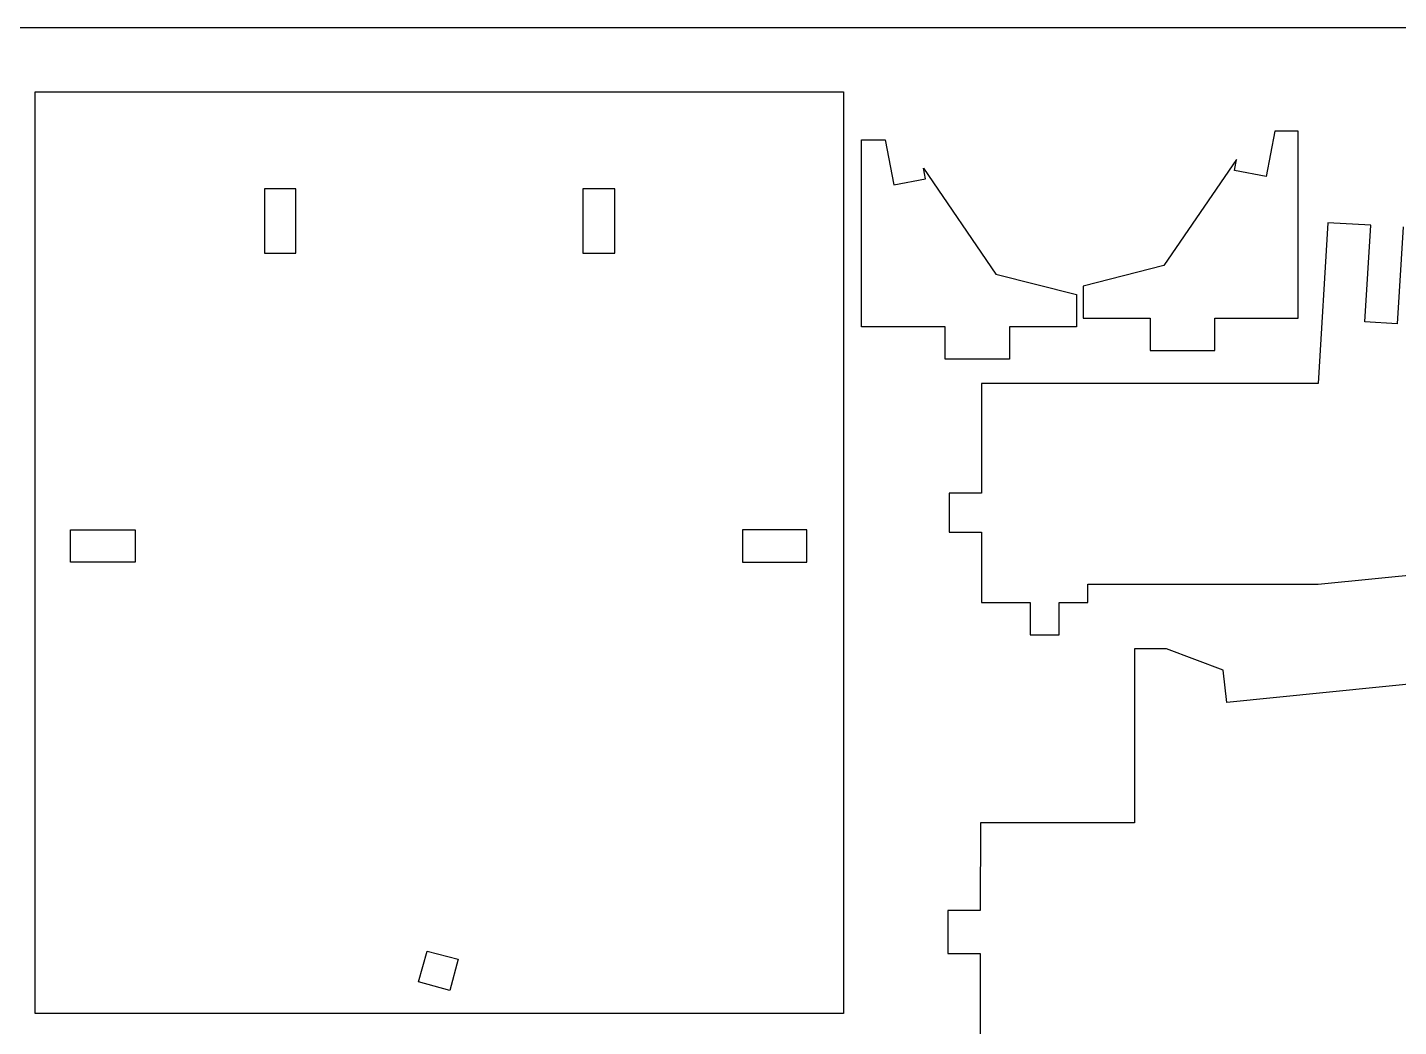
# Model space of a CAD drawing. Extents: x 11 to 591, y 39 to 419.
# Drawn here: x 301.8 to 410.3, y 150 to 229 of the extents above; entities that cross this region are included whole.
import ezdxf

# ---------------------------------------------------------------- set-up
doc = ezdxf.new("R2010")
doc.units = 0
doc.layers.get('0').update_dxf_attribs({"linetype": 'CONTINUOUS'})

msp = doc.modelspace()

# ---------------------------------------------------------------- linework, layer by layer
at = {"color": 5}
msp.add_line((11.215419, 228.955266), (591.140419, 228.955266), dxfattribs=at)
at = {"color": 3}
for p, q in [((302.440419, 223.655266), (302.440419, 223.855266)), ((302.440419, 223.855266), (366.365419, 223.855266)), ((302.440419, 223.455266), (302.440419, 223.655266)), ((302.440419, 223.255266), (302.440419, 223.455266)), ((366.365419, 223.855266), (366.365419, 150.980266)), ((302.440419, 223.055266), (302.440419, 223.255266)), ((302.440419, 222.855266), (302.440419, 223.055266)), ((302.440419, 222.655266), (302.440419, 222.855266)), ((302.440419, 222.455266), (302.440419, 222.655266)), ((302.440419, 222.255266), (302.440419, 222.455266)), ((302.440419, 222.055266), (302.440419, 222.255266)), ((302.440419, 221.855266), (302.440419, 222.055266)), ((302.440419, 221.655266), (302.440419, 221.855266)), ((302.440419, 221.455266), (302.440419, 221.655266)), ((302.440419, 221.255266), (302.440419, 221.455266)), ((302.440419, 221.055266), (302.440419, 221.255266)), ((302.440419, 220.855266), (302.440419, 221.055266)), ((302.440419, 220.655266), (302.440419, 220.855266)), ((302.440419, 220.455266), (302.440419, 220.655266)), ((302.440419, 220.255266), (302.440419, 220.455266)), ((302.440419, 220.055266), (302.440419, 220.255266)), ((400.465419, 220.755266), (399.790419, 217.180266)), ((402.315419, 220.755266), (400.465419, 220.755266)), ((402.315419, 205.955266), (402.315419, 220.755266)), ((302.440419, 219.855266), (302.440419, 220.055266)), ((302.440419, 219.630266), (302.440419, 219.855266)), ((302.440419, 219.430266), (302.440419, 219.630266)), ((302.440419, 219.230266), (302.440419, 219.430266)), ((302.440419, 219.030266), (302.440419, 219.230266)), ((302.440419, 218.830266), (302.440419, 219.030266)), ((367.790419, 205.280266), (367.790419, 220.080266)), ((367.790419, 220.080266), (369.665419, 220.080266)), ((369.665419, 220.080266), (370.340419, 216.505266)), ((302.440419, 218.630266), (302.440419, 218.830266)), ((302.440419, 218.430266), (302.440419, 218.630266)), ((302.440419, 218.230266), (302.440419, 218.430266)), ((302.440419, 218.030266), (302.440419, 218.230266)), ((302.440419, 217.830266), (302.440419, 218.030266)), ((397.440419, 218.505266), (391.690419, 210.130266)), ((397.290419, 217.655266), (397.440419, 218.505266)), ((302.440419, 217.630266), (302.440419, 217.830266)), ((302.440419, 217.430266), (302.440419, 217.630266)), ((302.440419, 217.230266), (302.440419, 217.430266)), ((302.440419, 217.030266), (302.440419, 217.230266)), ((302.440419, 216.830266), (302.440419, 217.030266)), ((370.340419, 216.505266), (372.840419, 216.980266)), ((372.840419, 216.980266), (372.690419, 217.830266)), ((372.690419, 217.830266), (378.415419, 209.455266)), ((399.790419, 217.180266), (397.290419, 217.655266)), ((302.440419, 216.630266), (302.440419, 216.830266)), ((302.440419, 216.430266), (302.440419, 216.630266)), ((302.440419, 216.230266), (302.440419, 216.430266)), ((302.440419, 216.030266), (302.440419, 216.230266)), ((302.440419, 215.830266), (302.440419, 216.030266)), ((302.440419, 215.630266), (302.440419, 215.830266)), ((302.440419, 215.430266), (302.440419, 215.630266)), ((302.440419, 215.230266), (302.440419, 215.430266)), ((302.440419, 215.030266), (302.440419, 215.230266)), ((302.440419, 214.830266), (302.440419, 215.030266)), ((302.440419, 214.630266), (302.440419, 214.830266)), ((302.440419, 214.430266), (302.440419, 214.630266)), ((302.440419, 214.230266), (302.440419, 214.430266)), ((302.440419, 214.030266), (302.440419, 214.230266)), ((302.440419, 213.830266), (302.440419, 214.030266)), ((302.440419, 213.630266), (302.440419, 213.830266)), ((302.440419, 213.430266), (302.440419, 213.630266)), ((302.440419, 213.230266), (302.440419, 213.430266)), ((302.440419, 213.030266), (302.440419, 213.230266)), ((302.440419, 212.805266), (302.440419, 213.030266)), ((302.440419, 212.605266), (302.440419, 212.805266)), ((302.440419, 212.405266), (302.440419, 212.605266)), ((404.665419, 213.505266), (403.890419, 200.805266)), ((408.065419, 213.330266), (404.665419, 213.505266)), ((407.590419, 205.680266), (408.065419, 213.330266)), ((410.615419, 213.180266), (410.140419, 205.530266)), ((302.440419, 212.205266), (302.440419, 212.405266)), ((302.440419, 212.005266), (302.440419, 212.205266)), ((302.440419, 211.805266), (302.440419, 212.005266)), ((302.440419, 211.605266), (302.440419, 211.805266)), ((302.440419, 211.405266), (302.440419, 211.605266)), ((302.440419, 211.205266), (302.440419, 211.405266)), ((302.440419, 211.005266), (302.440419, 211.205266)), ((302.440419, 210.805266), (302.440419, 211.005266)), ((302.440419, 210.605266), (302.440419, 210.805266)), ((302.440419, 210.405266), (302.440419, 210.605266)), ((302.440419, 210.205266), (302.440419, 210.405266)), ((302.440419, 210.005266), (302.440419, 210.205266)), ((302.440419, 209.805266), (302.440419, 210.005266)), ((302.440419, 209.605266), (302.440419, 209.805266)), ((302.440419, 209.405266), (302.440419, 209.605266)), ((302.440419, 209.205266), (302.440419, 209.405266)), ((378.415419, 209.455266), (384.790419, 207.830266)), ((391.690419, 210.130266), (385.315419, 208.505266)), ((302.440419, 209.005266), (302.440419, 209.205266)), ((302.440419, 208.805266), (302.440419, 209.005266)), ((302.440419, 208.605266), (302.440419, 208.805266)), ((302.440419, 208.405266), (302.440419, 208.605266)), ((302.440419, 208.205266), (302.440419, 208.405266)), ((302.440419, 208.005266), (302.440419, 208.205266)), ((385.315419, 208.505266), (385.315419, 205.955266)), ((302.440419, 207.805266), (302.440419, 208.005266)), ((302.440419, 207.605266), (302.440419, 207.805266)), ((302.440419, 207.405266), (302.440419, 207.605266)), ((302.440419, 207.205266), (302.440419, 207.405266)), ((302.440419, 207.005266), (302.440419, 207.205266)), ((384.790419, 207.830266), (384.790419, 205.280266)), ((302.440419, 206.805266), (302.440419, 207.005266)), ((302.440419, 206.605266), (302.440419, 206.805266)), ((302.440419, 206.405266), (302.440419, 206.605266)), ((302.440419, 206.180266), (302.440419, 206.405266)), ((302.440419, 205.980266), (302.440419, 206.180266)), ((302.440419, 205.780266), (302.440419, 205.980266)), ((302.440419, 205.580266), (302.440419, 205.780266)), ((302.440419, 205.380266), (302.440419, 205.580266)), ((302.440419, 205.180266), (302.440419, 205.380266)), ((302.440419, 204.980266), (302.440419, 205.180266)), ((302.440419, 204.780266), (302.440419, 204.980266)), ((374.390419, 205.280266), (367.790419, 205.280266)), ((374.390419, 202.730266), (374.390419, 205.280266)), ((384.790419, 205.280266), (379.490419, 205.280266)), ((379.490419, 205.280266), (379.490419, 202.730266)), ((385.315419, 205.955266), (390.615419, 205.955266)), ((390.615419, 205.955266), (390.615419, 203.405266)), ((395.715419, 203.405266), (395.715419, 205.955266)), ((395.715419, 205.955266), (402.315419, 205.955266)), ((410.140419, 205.530266), (407.590419, 205.680266)), ((302.440419, 204.580266), (302.440419, 204.780266)), ((302.440419, 204.380266), (302.440419, 204.580266)), ((302.440419, 204.180266), (302.440419, 204.380266)), ((302.440419, 203.980266), (302.440419, 204.180266)), ((302.440419, 203.780266), (302.440419, 203.980266)), ((302.440419, 203.580266), (302.440419, 203.780266)), ((302.440419, 203.380266), (302.440419, 203.580266)), ((302.440419, 203.180266), (302.440419, 203.380266)), ((302.440419, 202.980266), (302.440419, 203.180266)), ((302.440419, 202.780266), (302.440419, 202.980266)), ((302.440419, 202.580266), (302.440419, 202.780266)), ((390.615419, 203.405266), (395.715419, 203.405266)), ((302.440419, 202.380266), (302.440419, 202.580266)), ((302.440419, 202.180266), (302.440419, 202.380266)), ((302.440419, 201.980266), (302.440419, 202.180266)), ((302.440419, 201.780266), (302.440419, 201.980266)), ((302.440419, 201.580266), (302.440419, 201.780266)), ((379.490419, 202.730266), (374.390419, 202.730266)), ((302.440419, 201.380266), (302.440419, 201.580266)), ((302.440419, 201.180266), (302.440419, 201.380266)), ((302.440419, 200.980266), (302.440419, 201.180266)), ((302.440419, 200.780266), (302.440419, 200.980266)), ((302.440419, 200.580266), (302.440419, 200.780266)), ((403.890419, 200.805266), (377.265419, 200.805266)), ((377.265419, 200.805266), (377.265419, 192.130266)), ((302.440419, 200.380266), (302.440419, 200.580266)), ((302.440419, 200.180266), (302.440419, 200.380266)), ((302.440419, 199.980266), (302.440419, 200.180266)), ((302.440419, 199.780266), (302.440419, 199.980266)), ((302.440419, 199.555266), (302.440419, 199.780266)), ((302.440419, 199.355266), (302.440419, 199.555266)), ((302.440419, 199.155266), (302.440419, 199.355266)), ((302.440419, 198.955266), (302.440419, 199.155266)), ((302.440419, 198.755266), (302.440419, 198.955266)), ((302.440419, 198.555266), (302.440419, 198.755266)), ((302.440419, 198.355266), (302.440419, 198.555266)), ((302.440419, 198.155266), (302.440419, 198.355266)), ((302.440419, 197.955266), (302.440419, 198.155266)), ((302.440419, 197.755266), (302.440419, 197.955266)), ((302.440419, 197.555266), (302.440419, 197.755266)), ((302.440419, 197.355266), (302.440419, 197.555266)), ((302.440419, 197.155266), (302.440419, 197.355266)), ((302.440419, 196.955266), (302.440419, 197.155266)), ((302.440419, 196.755266), (302.440419, 196.955266)), ((302.440419, 196.555266), (302.440419, 196.755266)), ((302.440419, 196.355266), (302.440419, 196.555266)), ((302.440419, 196.155266), (302.440419, 196.355266)), ((302.440419, 195.955266), (302.440419, 196.155266)), ((302.440419, 195.755266), (302.440419, 195.955266)), ((302.440419, 195.555266), (302.440419, 195.755266)), ((302.440419, 195.355266), (302.440419, 195.555266)), ((302.440419, 195.155266), (302.440419, 195.355266)), ((302.440419, 194.955266), (302.440419, 195.155266)), ((302.440419, 194.755266), (302.440419, 194.955266)), ((302.440419, 194.555266), (302.440419, 194.755266)), ((302.440419, 194.355266), (302.440419, 194.555266)), ((302.440419, 194.155266), (302.440419, 194.355266)), ((302.440419, 193.955266), (302.440419, 194.155266)), ((302.440419, 193.755266), (302.440419, 193.955266)), ((302.440419, 193.555266), (302.440419, 193.755266)), ((302.440419, 193.355266), (302.440419, 193.555266)), ((302.440419, 193.155266), (302.440419, 193.355266)), ((302.440419, 192.930266), (302.440419, 193.155266)), ((302.440419, 192.730266), (302.440419, 192.930266)), ((302.440419, 192.530266), (302.440419, 192.730266)), ((302.440419, 192.330266), (302.440419, 192.530266)), ((302.440419, 192.130266), (302.440419, 192.330266)), ((302.440419, 191.930266), (302.440419, 192.130266)), ((302.440419, 191.730266), (302.440419, 191.930266)), ((377.265419, 192.130266), (374.715419, 192.130266)), ((374.715419, 192.130266), (374.715419, 189.055266)), ((302.440419, 191.530266), (302.440419, 191.730266)), ((302.440419, 191.330266), (302.440419, 191.530266)), ((302.440419, 191.130266), (302.440419, 191.330266)), ((302.440419, 190.930266), (302.440419, 191.130266)), ((302.440419, 190.730266), (302.440419, 190.930266)), ((302.440419, 190.530266), (302.440419, 190.730266)), ((302.440419, 190.330266), (302.440419, 190.530266)), ((302.440419, 190.130266), (302.440419, 190.330266)), ((302.440419, 189.930266), (302.440419, 190.130266)), ((302.440419, 189.730266), (302.440419, 189.930266)), ((302.440419, 189.530266), (302.440419, 189.730266)), ((302.440419, 189.330266), (302.440419, 189.530266)), ((302.440419, 189.130266), (302.440419, 189.330266)), ((302.440419, 188.930266), (302.440419, 189.130266)), ((302.440419, 188.730266), (302.440419, 188.930266)), ((302.440419, 188.530266), (302.440419, 188.730266)), ((374.715419, 189.055266), (377.265419, 189.055266)), ((377.265419, 189.055266), (377.265419, 183.480266)), ((302.440419, 188.330266), (302.440419, 188.530266)), ((302.440419, 188.130266), (302.440419, 188.330266)), ((302.440419, 187.930266), (302.440419, 188.130266)), ((302.440419, 187.730266), (302.440419, 187.930266)), ((302.440419, 187.530266), (302.440419, 187.730266)), ((302.440419, 187.330266), (302.440419, 187.530266)), ((302.440419, 187.130266), (302.440419, 187.330266)), ((302.440419, 186.930266), (302.440419, 187.130266)), ((302.440419, 186.730266), (302.440419, 186.930266)), ((302.440419, 186.530266), (302.440419, 186.730266)), ((302.440419, 186.305266), (302.440419, 186.530266)), ((302.440419, 186.105266), (302.440419, 186.305266)), ((302.440419, 185.905266), (302.440419, 186.105266)), ((302.440419, 185.705266), (302.440419, 185.905266)), ((302.440419, 185.505266), (302.440419, 185.705266)), ((302.440419, 185.305266), (302.440419, 185.505266)), ((403.890419, 184.930266), (418.665419, 186.405266)), ((302.440419, 185.105266), (302.440419, 185.305266)), ((302.440419, 184.905266), (302.440419, 185.105266)), ((302.440419, 184.705266), (302.440419, 184.905266)), ((302.440419, 184.505266), (302.440419, 184.705266)), ((302.440419, 184.305266), (302.440419, 184.505266)), ((385.690419, 183.480266), (385.690419, 184.930266)), ((385.690419, 184.930266), (403.890419, 184.930266)), ((302.440419, 184.105266), (302.440419, 184.305266)), ((302.440419, 183.905266), (302.440419, 184.105266)), ((302.440419, 183.705266), (302.440419, 183.905266)), ((302.440419, 183.505266), (302.440419, 183.705266)), ((302.440419, 183.305266), (302.440419, 183.505266)), ((302.440419, 183.105266), (302.440419, 183.305266)), ((377.265419, 183.480266), (381.115419, 183.480266)), ((381.115419, 183.480266), (381.115419, 180.930266)), ((383.415419, 180.930266), (383.415419, 183.480266)), ((383.415419, 183.480266), (385.690419, 183.480266)), ((302.440419, 182.905266), (302.440419, 183.105266)), ((302.440419, 182.705266), (302.440419, 182.905266)), ((302.440419, 182.505266), (302.440419, 182.705266)), ((302.440419, 182.305266), (302.440419, 182.505266)), ((302.440419, 182.105266), (302.440419, 182.305266)), ((302.440419, 181.905266), (302.440419, 182.105266)), ((302.440419, 181.705266), (302.440419, 181.905266)), ((302.440419, 181.505266), (302.440419, 181.705266)), ((302.440419, 181.305266), (302.440419, 181.505266)), ((302.440419, 181.105266), (302.440419, 181.305266)), ((302.440419, 180.905266), (302.440419, 181.105266)), ((302.440419, 180.705266), (302.440419, 180.905266)), ((302.440419, 180.505266), (302.440419, 180.705266)), ((302.440419, 180.305266), (302.440419, 180.505266)), ((302.440419, 180.105266), (302.440419, 180.305266)), ((302.440419, 179.905266), (302.440419, 180.105266)), ((381.115419, 180.930266), (383.415419, 180.930266)), ((302.440419, 179.680266), (302.440419, 179.905266)), ((302.440419, 179.480266), (302.440419, 179.680266)), ((302.440419, 179.280266), (302.440419, 179.480266)), ((302.440419, 179.080266), (302.440419, 179.280266)), ((302.440419, 178.880266), (302.440419, 179.080266)), ((391.890419, 179.830266), (389.365419, 179.830266)), ((389.365419, 179.830266), (389.365419, 166.055266)), ((396.390419, 178.130266), (391.890419, 179.830266)), ((302.440419, 178.680266), (302.440419, 178.880266)), ((302.440419, 178.480266), (302.440419, 178.680266)), ((302.440419, 178.280266), (302.440419, 178.480266)), ((302.440419, 178.080266), (302.440419, 178.280266)), ((302.440419, 177.880266), (302.440419, 178.080266)), ((302.440419, 177.680266), (302.440419, 177.880266)), ((396.665419, 175.580266), (396.390419, 178.130266)), ((419.890419, 177.905266), (396.665419, 175.580266)), ((302.440419, 177.480266), (302.440419, 177.680266)), ((302.440419, 177.280266), (302.440419, 177.480266)), ((302.440419, 177.080266), (302.440419, 177.280266)), ((302.440419, 176.880266), (302.440419, 177.080266)), ((302.440419, 176.680266), (302.440419, 176.880266)), ((302.440419, 176.480266), (302.440419, 176.680266)), ((302.440419, 176.280266), (302.440419, 176.480266)), ((302.440419, 176.080266), (302.440419, 176.280266)), ((302.440419, 175.880266), (302.440419, 176.080266)), ((302.440419, 175.680266), (302.440419, 175.880266)), ((302.440419, 175.480266), (302.440419, 175.680266)), ((302.440419, 175.280266), (302.440419, 175.480266)), ((302.440419, 175.080266), (302.440419, 175.280266)), ((302.440419, 174.880266), (302.440419, 175.080266)), ((302.440419, 174.680266), (302.440419, 174.880266)), ((302.440419, 174.480266), (302.440419, 174.680266)), ((302.440419, 174.280266), (302.440419, 174.480266)), ((302.440419, 174.080266), (302.440419, 174.280266)), ((302.440419, 173.880266), (302.440419, 174.080266)), ((302.440419, 173.680266), (302.440419, 173.880266)), ((302.440419, 173.480266), (302.440419, 173.680266)), ((302.440419, 173.280266), (302.440419, 173.480266)), ((302.440419, 173.055266), (302.440419, 173.280266)), ((302.440419, 172.855266), (302.440419, 173.055266)), ((302.440419, 172.655266), (302.440419, 172.855266)), ((302.440419, 172.455266), (302.440419, 172.655266)), ((302.440419, 172.255266), (302.440419, 172.455266)), ((302.440419, 172.055266), (302.440419, 172.255266)), ((302.440419, 171.855266), (302.440419, 172.055266)), ((302.440419, 171.655266), (302.440419, 171.855266)), ((302.440419, 171.455266), (302.440419, 171.655266)), ((302.440419, 171.255266), (302.440419, 171.455266)), ((302.440419, 171.055266), (302.440419, 171.255266)), ((302.440419, 170.855266), (302.440419, 171.055266)), ((302.440419, 170.655266), (302.440419, 170.855266)), ((302.440419, 170.455266), (302.440419, 170.655266)), ((302.440419, 170.255266), (302.440419, 170.455266)), ((302.440419, 170.055266), (302.440419, 170.255266)), ((302.440419, 169.855266), (302.440419, 170.055266)), ((302.440419, 169.655266), (302.440419, 169.855266)), ((302.440419, 169.455266), (302.440419, 169.655266)), ((302.440419, 169.255266), (302.440419, 169.455266)), ((302.440419, 169.055266), (302.440419, 169.255266)), ((302.440419, 168.855266), (302.440419, 169.055266)), ((302.440419, 168.655266), (302.440419, 168.855266)), ((302.440419, 168.455266), (302.440419, 168.655266)), ((302.440419, 168.255266), (302.440419, 168.455266)), ((302.440419, 168.055266), (302.440419, 168.255266)), ((302.440419, 167.855266), (302.440419, 168.055266)), ((302.440419, 167.655266), (302.440419, 167.855266)), ((302.440419, 167.455266), (302.440419, 167.655266)), ((302.440419, 167.255266), (302.440419, 167.455266)), ((302.440419, 167.055266), (302.440419, 167.255266)), ((302.440419, 166.855266), (302.440419, 167.055266)), ((302.440419, 166.655266), (302.440419, 166.855266)), ((302.440419, 166.430266), (302.440419, 166.655266)), ((302.440419, 166.230266), (302.440419, 166.430266)), ((302.440419, 166.030266), (302.440419, 166.230266)), ((302.440419, 165.830266), (302.440419, 166.030266)), ((377.190419, 166.055266), (377.165419, 159.130266)), ((389.365419, 166.055266), (377.190419, 166.055266)), ((302.440419, 165.630266), (302.440419, 165.830266)), ((302.440419, 165.430266), (302.440419, 165.630266)), ((302.440419, 165.230266), (302.440419, 165.430266)), ((302.440419, 165.030266), (302.440419, 165.230266)), ((302.440419, 164.830266), (302.440419, 165.030266)), ((302.440419, 164.630266), (302.440419, 164.830266)), ((302.440419, 164.430266), (302.440419, 164.630266)), ((302.440419, 164.230266), (302.440419, 164.430266)), ((302.440419, 164.030266), (302.440419, 164.230266)), ((302.440419, 163.830266), (302.440419, 164.030266)), ((302.440419, 163.630266), (302.440419, 163.830266)), ((302.440419, 163.430266), (302.440419, 163.630266)), ((302.440419, 163.230266), (302.440419, 163.430266)), ((302.440419, 163.030266), (302.440419, 163.230266)), ((302.440419, 162.830266), (302.440419, 163.030266)), ((302.440419, 162.630266), (302.440419, 162.830266)), ((302.440419, 162.430266), (302.440419, 162.630266)), ((302.440419, 162.230266), (302.440419, 162.430266)), ((302.440419, 162.030266), (302.440419, 162.230266)), ((302.440419, 161.830266), (302.440419, 162.030266)), ((302.440419, 161.630266), (302.440419, 161.830266)), ((302.440419, 161.430266), (302.440419, 161.630266)), ((302.440419, 161.230266), (302.440419, 161.430266)), ((302.440419, 161.030266), (302.440419, 161.230266)), ((302.440419, 160.830266), (302.440419, 161.030266)), ((302.440419, 160.630266), (302.440419, 160.830266)), ((302.440419, 160.430266), (302.440419, 160.630266)), ((302.440419, 160.230266), (302.440419, 160.430266)), ((302.440419, 160.030266), (302.440419, 160.230266)), ((302.440419, 159.805266), (302.440419, 160.030266)), ((302.440419, 159.605266), (302.440419, 159.805266)), ((302.440419, 159.405266), (302.440419, 159.605266)), ((302.440419, 159.205266), (302.440419, 159.405266)), ((302.440419, 159.005266), (302.440419, 159.205266)), ((302.440419, 158.805266), (302.440419, 159.005266)), ((302.440419, 158.605266), (302.440419, 158.805266)), ((302.440419, 158.405266), (302.440419, 158.605266)), ((302.440419, 158.205266), (302.440419, 158.405266)), ((377.165419, 159.130266), (374.615419, 159.130266)), ((374.615419, 159.130266), (374.615419, 155.730266)), ((302.440419, 158.005266), (302.440419, 158.205266)), ((302.440419, 157.805266), (302.440419, 158.005266)), ((302.440419, 157.605266), (302.440419, 157.805266)), ((302.440419, 157.405266), (302.440419, 157.605266)), ((302.440419, 157.205266), (302.440419, 157.405266)), ((302.440419, 157.005266), (302.440419, 157.205266)), ((302.440419, 156.805266), (302.440419, 157.005266)), ((302.440419, 156.605266), (302.440419, 156.805266)), ((302.440419, 156.405266), (302.440419, 156.605266)), ((302.440419, 156.205266), (302.440419, 156.405266)), ((302.440419, 156.005266), (302.440419, 156.205266)), ((302.440419, 155.805266), (302.440419, 156.005266)), ((302.440419, 155.605266), (302.440419, 155.805266)), ((302.440419, 155.405266), (302.440419, 155.605266)), ((302.440419, 155.205266), (302.440419, 155.405266)), ((302.440419, 155.005266), (302.440419, 155.205266)), ((374.615419, 155.730266), (377.165419, 155.730266)), ((377.165419, 155.730266), (377.165419, 148.805266)), ((302.440419, 154.805266), (302.440419, 155.005266)), ((302.440419, 154.605266), (302.440419, 154.805266)), ((302.440419, 154.405266), (302.440419, 154.605266)), ((302.440419, 154.205266), (302.440419, 154.405266)), ((302.440419, 154.005266), (302.440419, 154.205266)), ((302.440419, 153.805266), (302.440419, 154.005266)), ((302.440419, 153.605266), (302.440419, 153.805266)), ((302.440419, 153.405266), (302.440419, 153.605266)), ((302.440419, 153.180266), (302.440419, 153.405266)), ((302.440419, 152.980266), (302.440419, 153.180266)), ((302.440419, 152.780266), (302.440419, 152.980266)), ((302.440419, 152.580266), (302.440419, 152.780266)), ((302.440419, 152.380266), (302.440419, 152.580266)), ((302.440419, 152.180266), (302.440419, 152.380266)), ((302.440419, 151.980266), (302.440419, 152.180266)), ((302.440419, 151.780266), (302.440419, 151.980266)), ((302.440419, 151.580266), (302.440419, 151.780266)), ((302.440419, 151.380266), (302.440419, 151.580266)), ((302.440419, 151.180266), (302.440419, 151.380266)), ((302.440419, 150.980266), (302.440419, 151.180266)), ((366.365419, 150.980266), (302.440419, 150.980266))]:
    msp.add_line(p, q, dxfattribs=at)
at = {"color": 7}
for p, q in [((323.065419, 216.205266), (320.565419, 216.205266)), ((320.565419, 216.205266), (320.565419, 216.005266)), ((320.565419, 216.005266), (320.565419, 215.780266)), ((320.565419, 215.780266), (320.565419, 215.580266)), ((323.065419, 211.105266), (323.065419, 216.205266)), ((348.265419, 216.205266), (345.740419, 216.205266)), ((345.740419, 216.205266), (345.740419, 216.005266)), ((345.740419, 216.005266), (345.740419, 215.780266)), ((345.740419, 215.780266), (345.740419, 215.580266)), ((348.265419, 211.105266), (348.265419, 216.205266)), ((320.565419, 215.580266), (320.565419, 215.355266)), ((320.565419, 215.355266), (320.565419, 215.155266)), ((320.565419, 215.155266), (320.565419, 214.930266)), ((320.565419, 214.930266), (320.565419, 214.730266)), ((320.565419, 214.730266), (320.565419, 214.505266)), ((345.740419, 215.580266), (345.740419, 215.355266)), ((345.740419, 215.355266), (345.740419, 215.155266)), ((345.740419, 215.155266), (345.740419, 214.930266)), ((345.740419, 214.930266), (345.740419, 214.730266)), ((345.740419, 214.730266), (345.740419, 214.505266)), ((320.565419, 214.505266), (320.565419, 214.305266)), ((320.565419, 214.305266), (320.565419, 214.080266)), ((320.565419, 214.080266), (320.565419, 213.880266)), ((320.565419, 213.880266), (320.565419, 213.655266)), ((320.565419, 213.655266), (320.565419, 213.455266)), ((345.740419, 214.505266), (345.740419, 214.305266)), ((345.740419, 214.305266), (345.740419, 214.080266)), ((345.740419, 214.080266), (345.740419, 213.880266)), ((345.740419, 213.880266), (345.740419, 213.655266)), ((345.740419, 213.655266), (345.740419, 213.455266)), ((320.565419, 213.455266), (320.565419, 213.230266)), ((320.565419, 213.230266), (320.565419, 213.030266)), ((320.565419, 213.030266), (320.565419, 212.805266)), ((320.565419, 212.805266), (320.565419, 212.605266)), ((320.565419, 212.605266), (320.565419, 212.380266)), ((345.740419, 213.455266), (345.740419, 213.230266)), ((345.740419, 213.230266), (345.740419, 213.030266)), ((345.740419, 213.030266), (345.740419, 212.805266)), ((345.740419, 212.805266), (345.740419, 212.605266)), ((345.740419, 212.605266), (345.740419, 212.380266)), ((320.565419, 212.380266), (320.565419, 212.180266)), ((320.565419, 212.180266), (320.565419, 211.955266)), ((320.565419, 211.955266), (320.565419, 211.755266)), ((320.565419, 211.755266), (320.565419, 211.530266)), ((320.565419, 211.530266), (320.565419, 211.330266)), ((345.740419, 212.380266), (345.740419, 212.180266)), ((345.740419, 212.180266), (345.740419, 211.955266)), ((345.740419, 211.955266), (345.740419, 211.755266)), ((345.740419, 211.755266), (345.740419, 211.530266)), ((345.740419, 211.530266), (345.740419, 211.330266)), ((320.565419, 211.330266), (320.565419, 211.105266)), ((320.565419, 211.105266), (320.790419, 211.105266)), ((320.790419, 211.105266), (321.015419, 211.105266)), ((321.015419, 211.105266), (321.240419, 211.105266)), ((321.240419, 211.105266), (321.465419, 211.105266)), ((321.465419, 211.105266), (321.690419, 211.105266)), ((321.690419, 211.105266), (321.915419, 211.105266)), ((321.915419, 211.105266), (322.165419, 211.105266)), ((322.165419, 211.105266), (322.390419, 211.105266)), ((322.390419, 211.105266), (322.615419, 211.105266)), ((322.615419, 211.105266), (322.840419, 211.105266)), ((322.840419, 211.105266), (323.065419, 211.105266)), ((345.740419, 211.330266), (345.740419, 211.105266)), ((345.740419, 211.105266), (345.965419, 211.105266)), ((345.965419, 211.105266), (346.190419, 211.105266)), ((346.190419, 211.105266), (346.415419, 211.105266)), ((346.415419, 211.105266), (346.640419, 211.105266)), ((346.640419, 211.105266), (346.890419, 211.105266)), ((346.890419, 211.105266), (347.115419, 211.105266)), ((347.115419, 211.105266), (347.340419, 211.105266)), ((347.340419, 211.105266), (347.565419, 211.105266)), ((347.565419, 211.105266), (347.790419, 211.105266)), ((347.790419, 211.105266), (348.015419, 211.105266)), ((348.015419, 211.105266), (348.265419, 211.105266)), ((305.240419, 186.680266), (305.240419, 189.230266)), ((305.240419, 189.230266), (305.440419, 189.230266)), ((305.440419, 189.230266), (305.665419, 189.230266)), ((305.665419, 189.230266), (305.865419, 189.230266)), ((305.865419, 189.230266), (306.090419, 189.230266)), ((306.090419, 189.230266), (306.290419, 189.230266)), ((306.290419, 189.230266), (306.515419, 189.230266)), ((306.515419, 189.230266), (306.715419, 189.230266)), ((306.715419, 189.230266), (306.940419, 189.230266)), ((306.940419, 189.230266), (307.140419, 189.230266)), ((307.140419, 189.230266), (307.365419, 189.230266)), ((307.365419, 189.230266), (307.565419, 189.230266)), ((307.565419, 189.230266), (307.790419, 189.230266)), ((307.790419, 189.230266), (307.990419, 189.230266)), ((307.990419, 189.230266), (308.215419, 189.230266)), ((308.215419, 189.230266), (308.415419, 189.230266)), ((308.415419, 189.230266), (308.640419, 189.230266)), ((308.640419, 189.230266), (308.840419, 189.230266)), ((308.840419, 189.230266), (309.065419, 189.230266)), ((309.065419, 189.230266), (309.265419, 189.230266)), ((309.265419, 189.230266), (309.490419, 189.230266)), ((309.490419, 189.230266), (309.690419, 189.230266)), ((309.690419, 189.230266), (309.915419, 189.230266)), ((309.915419, 189.230266), (310.115419, 189.230266)), ((310.115419, 189.230266), (310.340419, 189.230266)), ((310.340419, 189.230266), (310.340419, 188.980266)), ((310.340419, 188.980266), (310.340419, 188.755266)), ((310.340419, 188.755266), (310.340419, 188.530266)), ((363.465419, 189.230266), (358.365419, 189.230266)), ((358.365419, 189.230266), (358.365419, 188.980266)), ((358.365419, 188.980266), (358.365419, 188.755266)), ((358.365419, 188.755266), (358.365419, 188.530266)), ((363.465419, 188.980266), (363.465419, 189.230266)), ((363.465419, 188.755266), (363.465419, 188.980266)), ((363.465419, 188.530266), (363.465419, 188.755266)), ((310.340419, 188.530266), (310.340419, 188.305266)), ((310.340419, 188.305266), (310.340419, 188.055266)), ((310.340419, 188.055266), (310.340419, 187.830266)), ((310.340419, 187.830266), (310.340419, 187.605266)), ((310.340419, 187.605266), (310.340419, 187.380266)), ((358.365419, 188.530266), (358.365419, 188.305266)), ((358.365419, 188.305266), (358.365419, 188.055266)), ((358.365419, 188.055266), (358.365419, 187.830266)), ((358.365419, 187.830266), (358.365419, 187.605266)), ((358.365419, 187.605266), (358.365419, 187.380266)), ((363.465419, 188.055266), (363.465419, 188.530266)), ((363.465419, 187.830266), (363.465419, 188.055266)), ((363.465419, 187.380266), (363.465419, 187.830266)), ((305.440419, 186.680266), (305.240419, 186.680266)), ((305.665419, 186.680266), (305.440419, 186.680266)), ((305.865419, 186.680266), (305.665419, 186.680266)), ((306.090419, 186.680266), (305.865419, 186.680266)), ((306.290419, 186.680266), (306.090419, 186.680266)), ((306.515419, 186.680266), (306.290419, 186.680266)), ((306.715419, 186.680266), (306.515419, 186.680266)), ((306.940419, 186.680266), (306.715419, 186.680266)), ((307.140419, 186.680266), (306.940419, 186.680266)), ((307.365419, 186.680266), (307.140419, 186.680266)), ((307.565419, 186.680266), (307.365419, 186.680266)), ((307.790419, 186.680266), (307.565419, 186.680266)), ((307.990419, 186.680266), (307.790419, 186.680266)), ((308.215419, 186.680266), (307.990419, 186.680266)), ((308.415419, 186.680266), (308.215419, 186.680266)), ((308.640419, 186.680266), (308.415419, 186.680266)), ((308.840419, 186.680266), (308.640419, 186.680266)), ((309.065419, 186.680266), (308.840419, 186.680266)), ((309.265419, 186.680266), (309.065419, 186.680266)), ((309.490419, 186.680266), (309.265419, 186.680266)), ((309.690419, 186.680266), (309.490419, 186.680266)), ((309.915419, 186.680266), (309.690419, 186.680266)), ((310.115419, 186.680266), (309.915419, 186.680266)), ((310.340419, 186.680266), (310.115419, 186.680266)), ((310.340419, 187.380266), (310.340419, 187.130266)), ((310.340419, 187.130266), (310.340419, 186.905266)), ((310.340419, 186.905266), (310.340419, 186.680266)), ((358.365419, 187.380266), (358.365419, 187.130266)), ((358.365419, 187.130266), (358.365419, 186.905266)), ((358.365419, 186.905266), (358.365419, 186.680266)), ((358.365419, 186.680266), (358.590419, 186.680266)), ((358.590419, 186.680266), (358.790419, 186.680266)), ((358.790419, 186.680266), (359.015419, 186.680266)), ((359.015419, 186.680266), (359.215419, 186.680266)), ((359.215419, 186.680266), (359.440419, 186.680266)), ((359.440419, 186.680266), (359.640419, 186.680266)), ((359.640419, 186.680266), (359.865419, 186.680266)), ((359.865419, 186.680266), (360.065419, 186.680266)), ((360.065419, 186.680266), (360.290419, 186.680266)), ((360.290419, 186.680266), (360.490419, 186.680266)), ((360.490419, 186.680266), (360.715419, 186.680266)), ((360.715419, 186.680266), (360.915419, 186.680266)), ((360.915419, 186.680266), (361.140419, 186.680266)), ((361.140419, 186.680266), (361.340419, 186.680266)), ((361.340419, 186.680266), (361.565419, 186.680266)), ((361.565419, 186.680266), (361.765419, 186.680266)), ((361.765419, 186.680266), (361.990419, 186.680266)), ((361.990419, 186.680266), (362.190419, 186.680266)), ((362.190419, 186.680266), (362.415419, 186.680266)), ((362.415419, 186.680266), (362.615419, 186.680266)), ((362.615419, 186.680266), (362.840419, 186.680266)), ((362.840419, 186.680266), (363.040419, 186.680266)), ((363.040419, 186.680266), (363.265419, 186.680266)), ((363.265419, 186.680266), (363.465419, 186.680266)), ((363.465419, 187.130266), (363.465419, 187.380266)), ((363.465419, 186.905266), (363.465419, 187.130266)), ((363.465419, 186.680266), (363.465419, 186.905266)), ((332.765419, 153.480266), (333.440419, 155.930266)), ((333.440419, 155.930266), (335.890419, 155.280266)), ((335.890419, 155.280266), (335.240419, 152.805266)), ((335.240419, 152.805266), (332.765419, 153.480266))]:
    msp.add_line(p, q, dxfattribs=at)

doc.saveas('drawing.dxf')
